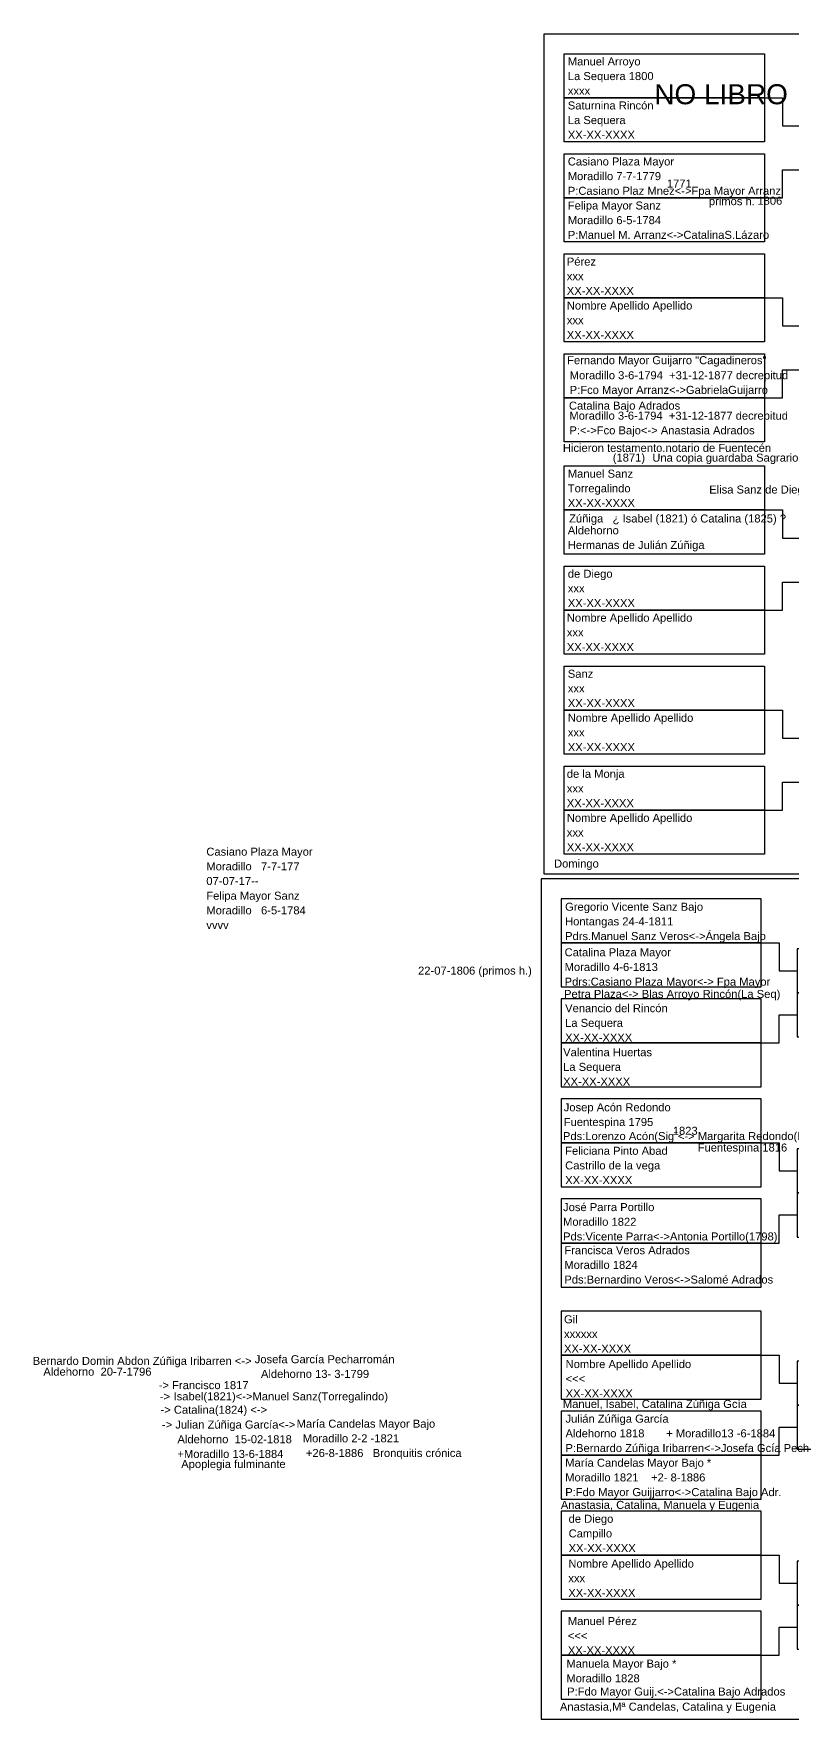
# Model space of a CAD drawing. Header units: millimetres. Extents: x -16844 to 23151, y -8543 to 4892.
# Drawn here: x -1112.9 to -923.4, y -3061.6 to -2640.5 of the extents above; entities that cross this region are included whole.
import ezdxf
from ezdxf.enums import TextEntityAlignment as Align

# ---------------------------------------------------------------- set-up
doc = ezdxf.new("R2010")
doc.units = ezdxf.units.MM
doc.layers.add('Arroyo', color=30, linetype='Continuous')
doc.styles.add('Arial', font='arial.ttf', dxfattribs={"height": 0.01})

# ---------------------------------------------------------------- blocks, each defined once
blk = doc.blocks.new('Hoja superior')
for points in [[(0, 210), (297, 210), (297, 0), (0, 0)], [(5, 205), (55, 205), (55, 194), (5, 194)], [(5, 194), (55, 194), (55, 183), (5, 183)], [(64, 192.5), (114, 192.5), (114, 181.5), (64, 181.5)], [(64, 181.5), (114, 181.5), (114, 170.5), (64, 170.5)], [(5, 180), (55, 180), (55, 169), (5, 169)], [(5, 169), (55, 169), (55, 158), (5, 158)], [(122.5, 167.5), (172.5, 167.5), (172.5, 156.5), (122.5, 156.5)], [(122.5, 156.5), (172.5, 156.5), (172.5, 145.5), (122.5, 145.5)], [(5, 155), (55, 155), (55, 144), (5, 144)], [(5, 144), (55, 144), (55, 133), (5, 133)], [(64, 142.5), (114, 142.5), (114, 131.5), (64, 131.5)], [(64, 131.5), (114, 131.5), (114, 120.5), (64, 120.5)], [(5, 130), (55, 130), (55, 119), (5, 119)], [(5, 119), (55, 119), (55, 108), (5, 108)], [(181, 116), (231, 116), (231, 105), (181, 105)], [(5, 102), (55, 102), (55, 91), (5, 91)], [(181, 105), (231, 105), (231, 94), (181, 94)], [(5, 91), (55, 91), (55, 80), (5, 80)], [(64, 89.5), (114, 89.5), (114, 78.5), (64, 78.5)], [(5, 77), (55, 77), (55, 66), (5, 66)], [(64, 78.5), (114, 78.5), (114, 67.5), (64, 67.5)], [(5, 66), (55, 66), (55, 55), (5, 55)], [(122.5, 64.5), (172.5, 64.5), (172.5, 53.5), (122.5, 53.5)], [(5, 52), (55, 52), (55, 41), (5, 41)], [(122.5, 53.5), (172.5, 53.5), (172.5, 42.5), (122.5, 42.5)], [(5, 41), (55, 41), (55, 30), (5, 30)], [(64, 39.5), (114, 39.5), (114, 28.5), (64, 28.5)], [(5, 27), (55, 27), (55, 16), (5, 16)], [(64, 28.5), (114, 28.5), (114, 17.5), (64, 17.5)], [(5, 16), (55, 16), (55, 5), (5, 5)], [(240, 5), (290, 5), (290, 16), (240, 16)]]:
    blk.add_lwpolyline(points, close=True)
for points in [[(55, 194), (59.5, 194), (59.5, 187), (64, 187)], [(114, 181.5), (118.5, 181.5), (118.5, 162), (122.5, 162)], [(55, 169), (59.5, 169), (59.5, 176), (64, 176)], [(172.5, 156.5), (176.5, 156.5), (176.5, 110.5), (181, 110.5)], [(114, 131.5), (118.5, 131.5), (118.5, 151), (122.5, 151)], [(55, 144), (59.5, 144), (59.5, 137), (64, 137)], [(55, 119), (59.5, 119), (59.5, 126), (64, 126)], [(231, 105), (235.5, 105), (235.5, 10.5), (240, 10.5)], [(172.5, 53.5), (176.5, 53.5), (176.5, 99.5), (181, 99.5)], [(55, 91), (59.5, 91), (59.5, 84), (64, 84)], [(114, 78.5), (118.5, 78.5), (118.5, 59), (122.5, 59)], [(55, 66), (59.5, 66), (59.5, 73), (64, 73)], [(114, 28.5), (118.5, 28.5), (118.5, 48), (122.5, 48)], [(55, 41), (59.5, 41), (59.5, 34), (64, 34)], [(55, 16), (59.5, 16), (59.5, 23), (64, 23)]]:
    blk.add_lwpolyline(points)
blk = doc.blocks.new('Casilla')
at = {"style": 'Arial'}
for tag, p in [('NOMBRE', (0.88, 8.08)), ('LUGAR_NACIMIENTO', (0.88, 4.42)), ('FECHA', (0.88, 0.75))]:
    blk.add_attdef(tag, p, '', height=2, dxfattribs=at)
blk = doc.blocks.new('Hermanos')
at = {"style": 'Arial'}
blk.add_attdef('NOMBRE', (0, 0), '', height=2, dxfattribs=at)
blk = doc.blocks.new('Hoja 2')
at = {"color": 0}
for points in [[(0, -210), (297, -210), (297, 0), (0, 0)], [(5, -16), (55, -16), (55, -5), (5, -5)], [(240, -5), (290, -5), (290, -16), (240, -16)], [(5, -27), (55, -27), (55, -16), (5, -16)], [(64, -28.5), (114, -28.5), (114, -17.5), (64, -17.5)], [(64, -39.5), (114, -39.5), (114, -28.5), (64, -28.5)], [(5, -41), (55, -41), (55, -30), (5, -30)], [(5, -52), (55, -52), (55, -41), (5, -41)], [(122.5, -53.5), (172.5, -53.5), (172.5, -42.5), (122.5, -42.5)], [(122.5, -64.5), (172.5, -64.5), (172.5, -53.5), (122.5, -53.5)], [(5, -66), (55, -66), (55, -55), (5, -55)], [(5, -77), (55, -77), (55, -66), (5, -66)], [(64, -78.5), (114, -78.5), (114, -67.5), (64, -67.5)], [(5, -91), (55, -91), (55, -80), (5, -80)], [(64, -89.5), (114, -89.5), (114, -78.5), (64, -78.5)], [(5, -102), (55, -102), (55, -91), (5, -91)], [(181, -105), (231, -105), (231, -94), (181, -94)], [(181, -116), (231, -116), (231, -105), (181, -105)], [(5, -119), (55, -119), (55, -108), (5, -108)], [(5, -130), (55, -130), (55, -119), (5, -119)], [(64, -131.5), (114, -131.5), (114, -120.5), (64, -120.5)], [(5, -144), (55, -144), (55, -133), (5, -133)], [(64, -142.5), (114, -142.5), (114, -131.5), (64, -131.5)], [(5, -155), (55, -155), (55, -144), (5, -144)], [(122.5, -156.5), (172.5, -156.5), (172.5, -145.5), (122.5, -145.5)], [(5, -169), (55, -169), (55, -158), (5, -158)], [(122.5, -167.5), (172.5, -167.5), (172.5, -156.5), (122.5, -156.5)], [(5, -180), (55, -180), (55, -169), (5, -169)], [(64, -181.5), (114, -181.5), (114, -170.5), (64, -170.5)], [(5, -194), (55, -194), (55, -183), (5, -183)], [(64, -192.5), (114, -192.5), (114, -181.5), (64, -181.5)], [(5, -205), (55, -205), (55, -194), (5, -194)]]:
    blk.add_lwpolyline(points, close=True, dxfattribs=at)
for points in [[(231, -105), (235.5, -105), (235.5, -10.5), (240, -10.5)], [(55, -16), (59.5, -16), (59.5, -23), (64, -23)], [(114, -28.5), (118.5, -28.5), (118.5, -48), (122.5, -48)], [(55, -41), (59.5, -41), (59.5, -34), (64, -34)], [(172.5, -53.5), (176.5, -53.5), (176.5, -99.5), (181, -99.5)], [(114, -78.5), (118.5, -78.5), (118.5, -59), (122.5, -59)], [(55, -66), (59.5, -66), (59.5, -73), (64, -73)], [(55, -91), (59.5, -91), (59.5, -84), (64, -84)], [(172.5, -156.5), (176.5, -156.5), (176.5, -110.5), (181, -110.5)], [(55, -119), (59.5, -119), (59.5, -126), (64, -126)], [(114, -131.5), (118.5, -131.5), (118.5, -151), (122.5, -151)], [(55, -144), (59.5, -144), (59.5, -137), (64, -137)], [(114, -181.5), (118.5, -181.5), (118.5, -162), (122.5, -162)], [(55, -169), (59.5, -169), (59.5, -176), (64, -176)], [(55, -194), (59.5, -194), (59.5, -187), (64, -187)]]:
    blk.add_lwpolyline(points, dxfattribs=at)

msp = doc.modelspace()

# ---------------------------------------------------------------- block references
for name, p, values in [('Casilla', (-980.35, -2656.46), {'NOMBRE': 'Manuel Arroyo', 'LUGAR_NACIMIENTO': 'La Sequera 1800', 'FECHA': 'xxxx'}), ('Casilla', (-980.35, -2667.46), {'NOMBRE': 'Saturnina Rincón', 'LUGAR_NACIMIENTO': 'La Sequera', 'FECHA': 'XX-XX-XXXX'}), ('Casilla', (-980.35, -2681.46), {'NOMBRE': 'Casiano Plaza Mayor', 'LUGAR_NACIMIENTO': 'Moradillo 7-7-1779', 'FECHA': 'P:Casiano Plaz Mnez<->Fpa Mayor Arranz'}), ('Hermanos', (-954.73, -2678.89), {'NOMBRE': '1771'}), ('Casilla', (-980.35, -2692.46), {'NOMBRE': 'Felipa Mayor Sanz', 'LUGAR_NACIMIENTO': 'Moradillo 6-5-1784', 'FECHA': 'P:Manuel M. Arranz<->CatalinaS.Lázaro'}), ('Hermanos', (-944.23, -2683.3), {'NOMBRE': 'primos h.'}), ('Casilla', (-980.6, -2706.46), {'NOMBRE': 'Pérez', 'LUGAR_NACIMIENTO': 'xxx', 'FECHA': 'XX-XX-XXXX'}), ('Casilla', (-980.6, -2717.46), {'NOMBRE': 'Nombre Apellido Apellido', 'LUGAR_NACIMIENTO': 'xxx', 'FECHA': 'XX-XX-XXXX'}), ('Hermanos', (-980.7, -2744.94), {'NOMBRE': 'Hicieron testamento.notario de Fuentecén'}), ('Hermanos', (-968.24, -2747.37), {'NOMBRE': '(1871)'}), ('Hermanos', (-958.36, -2747.38), {'NOMBRE': 'Una copia guardaba Sagrario de Torregalindo(descendiente de Anastasia Mayor)'}), ('Casilla', (-980.35, -2759.46), {'NOMBRE': 'Manuel Sanz', 'LUGAR_NACIMIENTO': 'Torregalindo', 'FECHA': 'XX-XX-XXXX'}), ('Casilla', (-980.35, -2784.46), {'NOMBRE': 'de Diego', 'LUGAR_NACIMIENTO': 'xxx', 'FECHA': 'XX-XX-XXXX'}), ('Casilla', (-980.6, -2795.46), {'NOMBRE': 'Nombre Apellido Apellido', 'LUGAR_NACIMIENTO': 'xxx', 'FECHA': 'XX-XX-XXXX'}), ('Casilla', (-980.35, -2809.46), {'NOMBRE': 'Sanz', 'LUGAR_NACIMIENTO': 'xxx', 'FECHA': 'XX-XX-XXXX'}), ('Casilla', (-980.35, -2820.46), {'NOMBRE': 'Nombre Apellido Apellido', 'LUGAR_NACIMIENTO': 'xxx', 'FECHA': 'XX-XX-XXXX'}), ('Casilla', (-980.6, -2834.46), {'NOMBRE': 'de la Monja', 'LUGAR_NACIMIENTO': 'xxx', 'FECHA': 'XX-XX-XXXX'}), ('Casilla', (-980.6, -2845.46), {'NOMBRE': 'Nombre Apellido Apellido', 'LUGAR_NACIMIENTO': 'xxx', 'FECHA': 'XX-XX-XXXX'}), ('Casilla', (-1070.66, -2853.91), {'NOMBRE': 'Casiano Plaza Mayor', 'LUGAR_NACIMIENTO': 'Moradillo   7-7-177', 'FECHA': '07-07-17--'}), ('Hermanos', (-982.91, -2848.8), {'NOMBRE': 'Domingo'}), ('Casilla', (-1070.66, -2864.91), {'NOMBRE': 'Felipa Mayor Sanz', 'LUGAR_NACIMIENTO': 'Moradillo   6-5-1784', 'FECHA': 'vvvv'}), ('Casilla', (-981.03, -2867.67), {'NOMBRE': 'Gregorio Vicente Sanz Bajo', 'LUGAR_NACIMIENTO': 'Hontangas 24-4-1811', 'FECHA': 'Pdrs.Manuel Sanz Veros<->Ángela Bajo '}), ('Casilla', (-981.02, -2893.02), {'NOMBRE': 'Venancio del Rincón', 'LUGAR_NACIMIENTO': 'La Sequera', 'FECHA': 'XX-XX-XXXX'}), ('Casilla', (-981.52, -2904.02), {'NOMBRE': 'Valentina Huertas', 'LUGAR_NACIMIENTO': 'La Sequera', 'FECHA': 'XX-XX-XXXX'}), ('Hermanos', (-953.24, -2915.57), {'NOMBRE': '1823'}), ('Hermanos', (-980.69, -2916.89), {'NOMBRE': 'Pds:Lorenzo Acón(Sig¨<-> Margarita Redondo(Barbadillo)'}), ('Casilla', (-981.01, -2928.64), {'NOMBRE': 'Feliciana Pinto Abad', 'LUGAR_NACIMIENTO': 'Castrillo de la vega', 'FECHA': 'XX-XX-XXXX'}), ('Hermanos', (-951.68, -2919.75), {'NOMBRE': '      Fuentespina 1816'}), ('Casilla', (-981.54, -2942.72), {'NOMBRE': 'José Parra Portillo', 'LUGAR_NACIMIENTO': 'Moradillo 1822', 'FECHA': 'Pds:Vicente Parra<->Antonia Portillo(1798)'}), ('Casilla', (-981.22, -2953.49), {'NOMBRE': 'Francisca Veros Adrados', 'LUGAR_NACIMIENTO': 'Moradillo 1824', 'FECHA': 'Pds:Bernardino Veros<->Salomé Adrados'}), ('Casilla', (-981.3, -2970.75), {'NOMBRE': 'Gil', 'LUGAR_NACIMIENTO': 'xxxxxx', 'FECHA': 'XX-XX-XXXX'}), ('Casilla', (-980.9, -2981.94), {'NOMBRE': 'Nombre Apellido Apellido', 'LUGAR_NACIMIENTO': '<<<', 'FECHA': 'XX-XX-XXXX'}), ('Hermanos', (-1081.67, -2979.12), {'NOMBRE': '-> Francisco 1817'}), ('Hermanos', (-1081.4, -2981.94), {'NOMBRE': '->'}), ('Hermanos', (-1077.97, -2981.92), {'NOMBRE': 'Isabel(1821)<->Manuel Sanz(Torregalindo)'}), ('Hermanos', (-980.71, -2983.82), {'NOMBRE': 'Manuel, Isabel, Catalina Zúñiga Gcía'}), ('Hermanos', (-1081.23, -2985.26), {'NOMBRE': '-> Catalina(1824) <->'}), ('Hermanos', (-981.21, -3009.04), {'NOMBRE': 'Anastasia, Catalina, Manuela y Eugenia'}), ('Casilla', (-980.15, -3020.59), {'NOMBRE': 'de Diego', 'LUGAR_NACIMIENTO': 'Campillo', 'FECHA': 'XX-XX-XXXX'}), ('Casilla', (-980.22, -3031.79), {'NOMBRE': 'Nombre Apellido Apellido', 'LUGAR_NACIMIENTO': 'xxx', 'FECHA': 'XX-XX-XXXX'}), ('Casilla', (-980.34, -3046.15), {'NOMBRE': 'Manuel Pérez ', 'LUGAR_NACIMIENTO': '<<<', 'FECHA': 'XX-XX-XXXX'}), ('Hermanos', (-981.44, -3059.46), {'NOMBRE': 'Anastasia,Mª Candelas, Catalina y Eugenia'})]:
    msp.add_blockref(name, p).add_auto_attribs(values)
ref = msp.add_blockref('Hermanos', (-954.61, -2683.18))
ref.add_attrib('NOMBRE', '                             1806 ', (-954.61, -2683.18), dxfattribs={"color": 7, "height": 2, "style": 'Arial'})
ref = msp.add_blockref('Casilla', (-980.52, -2731.12))
ref.add_attrib('NOMBRE', 'Fernando Mayor Guijarro "Cagadineros"', (-979.64, -2723.03), dxfattribs={"color": 4, "height": 2, "style": 'Arial'})
ref = msp.add_blockref('Casilla', (-979.88, -2731.2))
ref.add_attrib('LUGAR_NACIMIENTO', 'Moradillo 3-6-1794  +31-12-1877 decrepitud', (-979, -2726.79), dxfattribs={"height": 2, "style": 'Arial'})
ref.add_attrib('FECHA', 'P:Fco Mayor Arranz<->GabrielaGuijarro', (-979, -2730.45), dxfattribs={"height": 2, "style": 'Arial'})
ref = msp.add_blockref('Casilla', (-980.07, -2742.46))
ref.add_attrib('NOMBRE', 'Catalina Bajo Adrados', (-979.19, -2734.38), dxfattribs={"height": 2, "style": 'Arial'})
ref = msp.add_blockref('Casilla', (-979.95, -2741.3))
ref.add_attrib('LUGAR_NACIMIENTO', 'Moradillo 3-6-1794  +31-12-1877 decrepitud', (-979.07, -2736.89), dxfattribs={"height": 2, "style": 'Arial'})
ref.add_attrib('FECHA', 'P:<->Fco Bajo<-> Anastasia Adrados ', (-979.07, -2740.55), dxfattribs={"height": 2, "style": 'Arial'})
ref = msp.add_blockref('Casilla', (-945.01, -2759.77))
ref.add_attrib('LUGAR_NACIMIENTO', 'Elisa Sanz de Diego (Torregalindo 1829)?', (-944.14, -2755.35), dxfattribs={"color": 31, "height": 2, "style": 'Arial'})
ref = msp.add_blockref('Casilla', (-980.02, -2770.66))
ref.add_attrib('NOMBRE', 'Zúñiga   ¿ Isabel (1821) ó Catalina (1825) ?', (-979.15, -2762.58), dxfattribs={"height": 2, "style": 'Arial'})
ref = msp.add_blockref('Casilla', (-980.35, -2773.62))
ref.add_attrib('NOMBRE', 'Aldehorno', (-979.47, -2765.54), dxfattribs={"height": 2, "style": 'Arial'})
ref.add_attrib('LUGAR_NACIMIENTO', 'Hermanas de Julián Zúñiga', (-979.47, -2769.2), dxfattribs={"color": 41, "height": 2, "style": 'Arial'})
at = {"color": 160}
msp.add_blockref('Hoja 2', (-986.14, -2851.61), dxfattribs=at)
ref = msp.add_blockref('Casilla', (-981.15, -2879.06))
ref.add_attrib('NOMBRE', 'Catalina Plaza Mayor', (-980.27, -2870.97), dxfattribs={"height": 2, "style": 'Arial'})
ref.add_attrib('LUGAR_NACIMIENTO', 'Moradillo 4-6-1813', (-980.27, -2874.64), dxfattribs={"height": 2, "style": 'Arial'})
ref.add_attrib('FECHA', 'Pdrs:Casiano Plaza Mayor<-> Fpa Mayor', (-980.27, -2878.31), dxfattribs={"color": 0, "height": 2, "style": 'Arial'})
ref = msp.add_blockref('Hermanos', (-1033.95, -2875.55))
ref.add_attrib('NOMBRE', '                      22-07-1806 (primos h.) ', (-1033.95, -2875.55), dxfattribs={"color": 7, "height": 2, "style": 'Arial'})
ref = msp.add_blockref('Hermanos', (-980.41, -2881.38))
ref.add_attrib('NOMBRE', 'Petra Plaza<-> Blas Arroyo Rincón(La Seq)', (-980.41, -2881.38), dxfattribs={"color": 7, "height": 2, "style": 'Arial'})
ref = msp.add_blockref('Casilla', (-981.36, -2917.79))
ref.add_attrib('NOMBRE', 'Josep Acón Redondo', (-980.48, -2909.7), dxfattribs={"height": 2, "style": 'Arial'})
ref.add_attrib('LUGAR_NACIMIENTO', 'Fuentespina 1795', (-980.48, -2913.37), dxfattribs={"height": 2, "style": 'Arial'})
ref = msp.add_blockref('Casilla', (-1114.01, -2981.14))
ref.add_attrib('NOMBRE', 'Bernardo Domin Abdon Zúñiga Iribarren <->  ', (-1113.14, -2973.06), dxfattribs={"height": 2, "style": 'Arial'})
ref = msp.add_blockref('Casilla', (-1059.34, -2980.73))
ref.add_attrib('NOMBRE', ' Josefa García Pecharromán', (-1058.46, -2972.65), dxfattribs={"height": 2, "style": 'Arial'})
ref.add_attrib('LUGAR_NACIMIENTO', '   Aldehorno 13- 3-1799', (-1058.46, -2976.31), dxfattribs={"height": 2, "style": 'Arial'})
ref = msp.add_blockref('Casilla', (-1111.37, -2980.16))
ref.add_attrib('LUGAR_NACIMIENTO', 'Aldehorno  20-7-1796', (-1110.5, -2975.75), dxfattribs={"height": 2, "style": 'Arial'})
ref = msp.add_blockref('Casilla', (-980.93, -2995.59))
ref.add_attrib('NOMBRE', 'Julián Zúñiga García', (-980.05, -2987.5), dxfattribs={"color": 6, "height": 2, "style": 'Arial'})
ref.add_attrib('LUGAR_NACIMIENTO', 'Aldehorno 1818       + Moradillo13 -6-1884', (-980.05, -2991.17), dxfattribs={"height": 2, "style": 'Arial'})
ref.add_attrib('FECHA', 'P:Bernardo Zúñiga Iribarren<->Josefa Gcía Pech', (-980.05, -2994.84), dxfattribs={"height": 2, "style": 'Arial'})
ref = msp.add_blockref('Casilla', (-1081.76, -2997.06))
ref.add_attrib('NOMBRE', '-> Julian Zúñiga García<->', (-1080.88, -2988.97), dxfattribs={"color": 30, "height": 2, "style": 'Arial'})
ref.add_attrib('LUGAR_NACIMIENTO', '     Aldehorno  15-02-1818', (-1080.88, -2992.64), dxfattribs={"height": 2, "style": 'Arial'})
ref.add_attrib('FECHA', '     +Moradillo 13-6-1884 ', (-1080.88, -2996.31), dxfattribs={"height": 2, "style": 'Arial'})
ref = msp.add_blockref('Casilla', (-1048.11, -2996.83))
ref.add_attrib('NOMBRE', 'María Candelas Mayor Bajo', (-1047.23, -2988.75), dxfattribs={"color": 30, "height": 2, "style": 'Arial'})
ref.add_attrib('LUGAR_NACIMIENTO', '  Moradillo 2-2 -1821', (-1047.23, -2992.41), dxfattribs={"height": 2, "style": 'Arial'})
ref.add_attrib('FECHA', '   +26-8-1886   Bronquitis crónica', (-1047.23, -2996.08), dxfattribs={"height": 2, "style": 'Arial'})
ref = msp.add_blockref('Casilla', (-1079.25, -2999.58))
ref.add_attrib('FECHA', '   Apoplegia fulminante', (-1078.38, -2998.83), dxfattribs={"height": 2, "style": 'Arial'})
ref = msp.add_blockref('Casilla', (-981, -3006.6))
ref.add_attrib('NOMBRE', 'María Candelas Mayor Bajo *', (-980.12, -2998.51), dxfattribs={"color": 4, "height": 2, "style": 'Arial'})
ref.add_attrib('LUGAR_NACIMIENTO', 'Moradillo 1821    +2- 8-1886', (-980.12, -3002.18), dxfattribs={"height": 2, "style": 'Arial'})
ref.add_attrib('FECHA', 'P:Fdo Mayor Guijjarro<->Catalina Bajo Adr.', (-980.12, -3005.85), dxfattribs={"height": 2, "style": 'Arial'})
ref = msp.add_blockref('Casilla', (-980.71, -3056.78))
ref.add_attrib('NOMBRE', 'Manuela Mayor Bajo *', (-979.83, -3048.7), dxfattribs={"color": 4, "height": 2, "style": 'Arial'})
ref.add_attrib('LUGAR_NACIMIENTO', 'Moradillo 1828', (-979.83, -3052.36), dxfattribs={"height": 2, "style": 'Arial'})
ref = msp.add_blockref('Casilla', (-980.52, -3056.43))
ref.add_attrib('FECHA', 'P:Fdo Mayor Guij.<->Catalina Bajo Adrados', (-979.64, -3055.68), dxfattribs={"height": 2, "style": 'Arial'})
at = {"layer": 'Arroyo'}
msp.add_blockref('Hoja superior', (-985.35, -2850.46), dxfattribs=at)

# ---------------------------------------------------------------- texts
at = {"style": 'Arial'}
msp.add_text('NO LIBRO', height=5, dxfattribs=at).set_placement((-924.49, -2658.08), align=Align.RIGHT)

doc.saveas('drawing.dxf')
